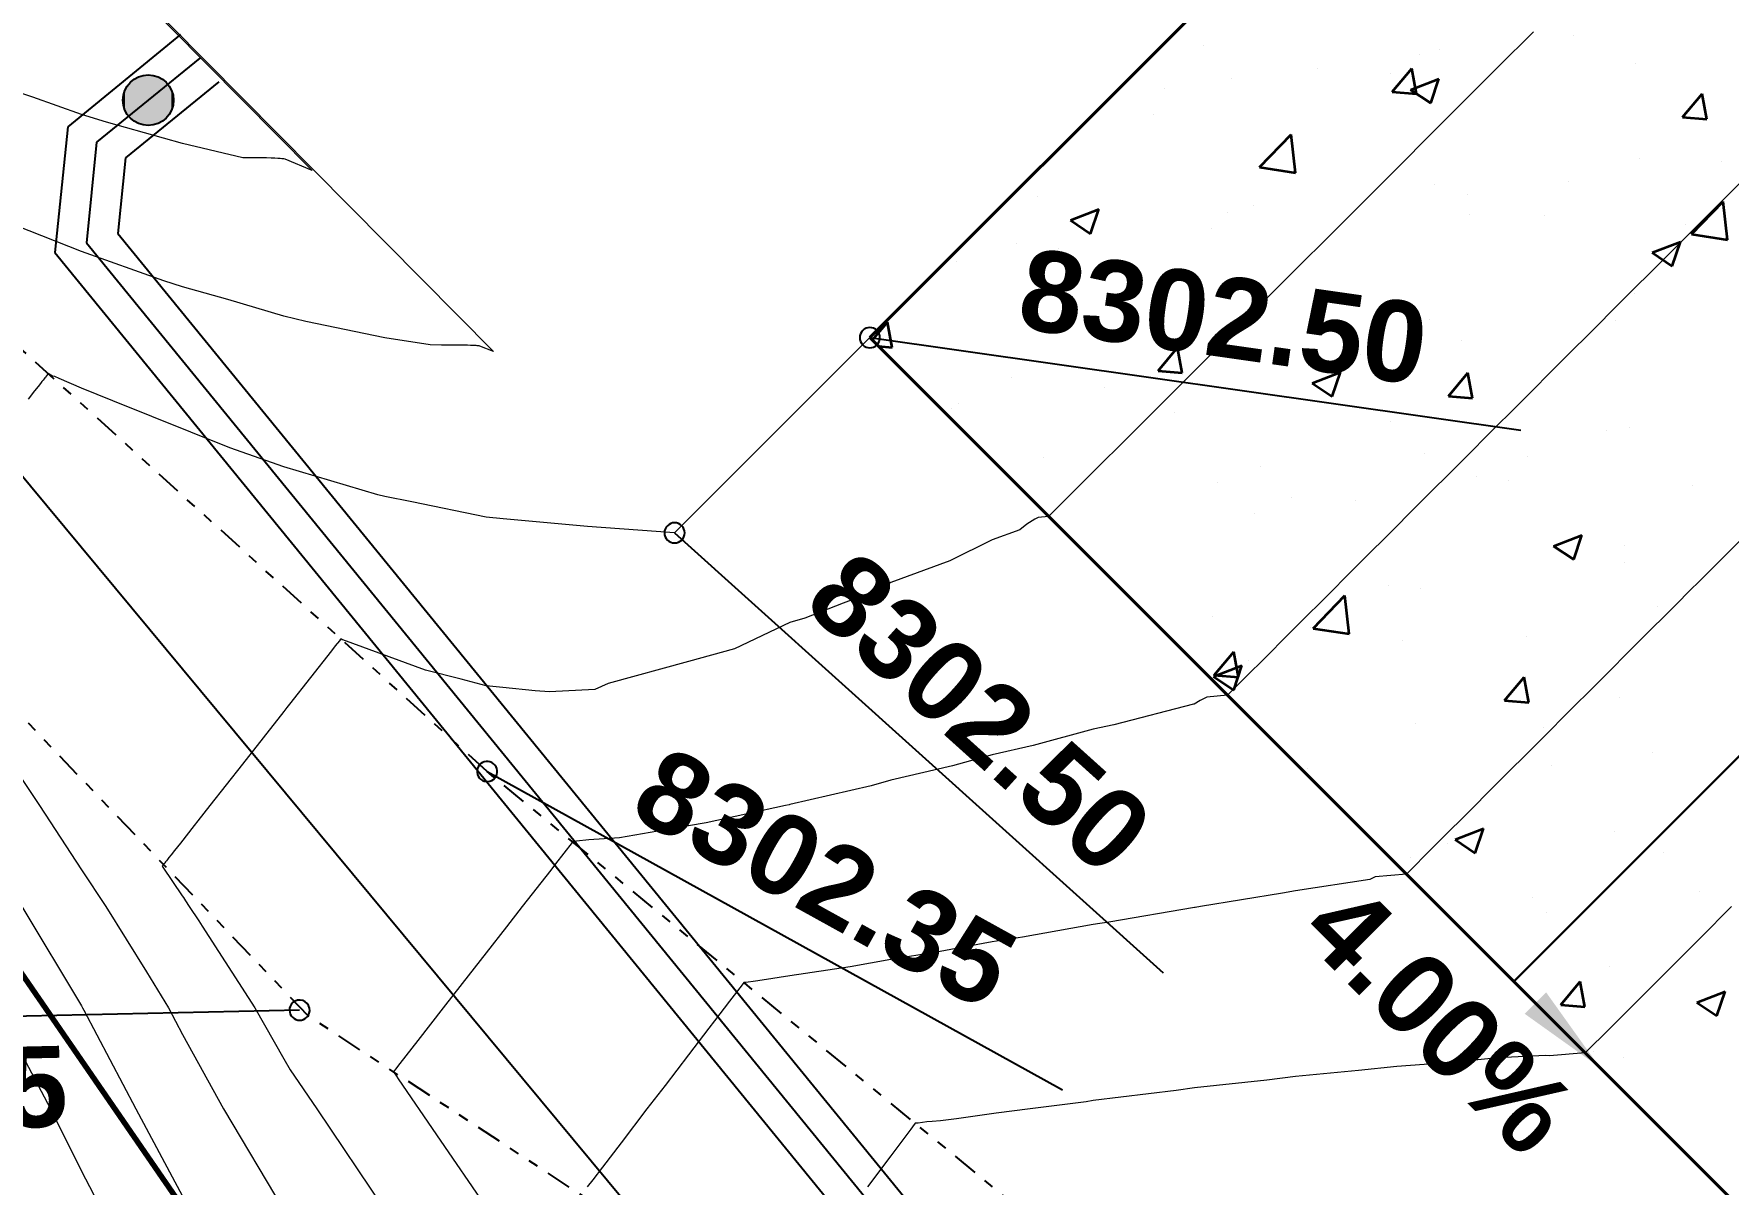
# Model space of a CAD drawing. Extents: x 2799052 to 2815686, y 1319509 to 1336143.
# Drawn here: x 2807424.42 to 2807441.17, y 1327813.9 to 1327825.27 of the extents above; entities that cross this region are included whole.
import ezdxf
from ezdxf.lldxf.tags import DXFTag

# ---------------------------------------------------------------- set-up
doc = ezdxf.new("R2010")
doc.units = 0
doc.header["$LTSCALE"] = 0.5
doc.header["$MEASUREMENT"] = 0
doc.linetypes.add('DIVIDE', pattern=[1.25, 0.5, -0.25, 0, -0.25, 0, -0.25])
for name, color, linetype, lineweight in [('C-NGAS', 30, 'GAS', 25), ('C-PRKG-CONC', 2, 'Continuous', 40), ('C-PRKG-Conc-Hach', 160, 'Continuous', 35), ('C-SSWR', 1, 'Continuous', 25), ('C-Sswr-Pipe', 125, 'Continuous', 25), ('C-SWLK-CTLJ', 11, 'Continuous', 30), ('C-Topo-Cont-10th', 8, 'Continuous', 13), ('C-Topo-Ridg', 160, 'DIVIDE', 25), ('C-TOPO-SLOP', 1, 'Continuous', 25), ('C-TOPO-SPOT', 2, 'Continuous', 25), ('C-WATR', 142, 'WATER', 70)]:
    doc.layers.add(name, color=color, linetype=linetype, lineweight=lineweight)
doc.layers.add('C-Road-Asph-Hach-Bdry', color=64, linetype='Continuous', lineweight=25, plot=False)
doc.layers.add('C-Road-Conc-Hach-Bdry', color=30, linetype='Continuous', lineweight=25, plot=False)
doc.styles.add('Linetype', font='swissb.ttf')
doc.styles.add('Swiss 721 BT', font='swissb.ttf', dxfattribs={"height": 2})
tags = doc.linetypes.add('GAS', pattern='A,1.5,-0.068992,["G",Linetype,S=0.15,R=0,X=0,Y=-0.075],-0.231008', length=1.8).pattern_tags.tags
tags[6] = DXFTag(74, 10)
tags = doc.linetypes.add('WATER', pattern='A,1.5,-0.052597,["W",Linetype,S=0.15,R=0,X=0,Y=-0.075],-0.247403', length=1.8).pattern_tags.tags
tags[6] = DXFTag(74, 10)

msp = doc.modelspace()

# ---------------------------------------------------------------- linework, layer by layer
at = {"color": 0, "linetype": 'ByBlock'}
for centre, start, end in [((2807432.687, 1327822.268, 8302.5), 45, 225), ((2807432.687, 1327822.268, 8302.5), 225, 45), ((2807430.757, 1327820.338, 8302.5), 134.9554, 314.9554), ((2807430.757, 1327820.338, 8302.5), 314.9554, 134.9554), ((2807428.904, 1327817.979, 8302.35), 140.5179, 320.5179), ((2807428.904, 1327817.979, 8302.35), 320.5179, 140.5179), ((2807427.051, 1327815.62, 8302.35), 146.6356, 326.6356), ((2807427.051, 1327815.62, 8302.35), 326.6356, 146.6356)]:
    msp.add_arc(centre, 0.1, start, end, dxfattribs=at)
at = {"layer": 'C-NGAS'}
msp.add_line((2807488.822, 1327743.262), (2807419.136, 1327827.121), dxfattribs=at)
at = {"layer": 'C-PRKG-CONC'}
for p, q in [((2807432.687, 1327822.268), (2807446.829, 1327836.41)), ((2807445.415, 1327809.54), (2807432.687, 1327822.268))]:
    msp.add_line(p, q, dxfattribs=at)
at = {"layer": 'C-PRKG-Conc-Hach', "linetype": 'Continuous'}
for p, q in [((2807435.982, 1327825.157), (2807435.982, 1327825.157)), ((2807439.642, 1327825.258), (2807439.642, 1327825.258)), ((2807438.117, 1327825.067), (2807438.117, 1327825.067)), ((2807438.319, 1327825.115), (2807438.319, 1327825.115)), ((2807436.266, 1327824.833), (2807436.266, 1327824.833)), ((2807437.116, 1327824.926), (2807437.116, 1327824.926)), ((2807437.828, 1327824.878), (2807437.828, 1327824.878)), ((2807437.85, 1327824.699), (2807438.043, 1327824.929)), ((2807438.031, 1327824.719), (2807438.311, 1327824.827)), ((2807438.089, 1327824.678), (2807438.043, 1327824.929)), ((2807438.23, 1327824.585), (2807438.311, 1327824.827)), ((2807440.253, 1327824.977), (2807440.253, 1327824.977)), ((2807435.601, 1327824.726), (2807435.601, 1327824.726)), ((2807437.85, 1327824.699), (2807438.089, 1327824.678)), ((2807438.031, 1327824.719), (2807438.23, 1327824.585)), ((2807440.719, 1327824.448), (2807440.912, 1327824.678)), ((2807440.958, 1327824.427), (2807440.912, 1327824.678)), ((2807435.495, 1327824.477), (2807435.495, 1327824.477)), ((2807440.719, 1327824.448), (2807440.958, 1327824.427)), ((2807436.539, 1327823.953), (2807436.85, 1327824.277)), ((2807436.895, 1327823.898), (2807436.85, 1327824.277)), ((2807440.291, 1327824.04), (2807440.291, 1327824.04)), ((2807441.106, 1327824.012), (2807441.106, 1327824.012)), ((2807436.539, 1327823.953), (2807436.895, 1327823.898)), ((2807434.343, 1327823.661), (2807434.343, 1327823.661)), ((2807438.271, 1327823.783), (2807438.271, 1327823.783)), ((2807438.59, 1327823.681), (2807438.59, 1327823.681)), ((2807439.591, 1327823.813), (2807439.591, 1327823.813)), ((2807434.67, 1327823.429), (2807434.95, 1327823.537)), ((2807434.869, 1327823.295), (2807434.95, 1327823.537)), ((2807436.217, 1327823.502), (2807436.217, 1327823.502)), ((2807436.478, 1327823.571), (2807436.478, 1327823.571)), ((2807438.614, 1327823.481), (2807438.614, 1327823.481)), ((2807440.808, 1327823.291), (2807441.119, 1327823.615)), ((2807441.164, 1327823.236), (2807441.119, 1327823.615)), ((2807434.67, 1327823.429), (2807434.869, 1327823.295)), ((2807436.064, 1327823.348), (2807436.064, 1327823.348)), ((2807439.355, 1327823.478), (2807439.355, 1327823.478)), ((2807440.749, 1327823.39), (2807440.749, 1327823.39)), ((2807434.139, 1327823.202), (2807434.139, 1327823.202)), ((2807434.549, 1327823.149), (2807434.549, 1327823.149)), ((2807440.419, 1327823.109), (2807440.699, 1327823.216)), ((2807440.618, 1327822.975), (2807440.699, 1327823.216)), ((2807440.808, 1327823.291), (2807441.164, 1327823.236)), ((2807433.547, 1327823.017), (2807433.547, 1327823.017)), ((2807437.022, 1327823.078), (2807437.022, 1327823.078)), ((2807440.419, 1327823.109), (2807440.618, 1327822.975)), ((2807434.69, 1327822.677), (2807434.69, 1327822.677)), ((2807440.242, 1327822.708), (2807440.242, 1327822.708)), ((2807432.71, 1327822.244), (2807432.86, 1327822.422)), ((2807432.906, 1327822.171), (2807432.86, 1327822.422)), ((2807438.222, 1327822.452), (2807438.222, 1327822.452)), ((2807440.054, 1327822.434), (2807440.054, 1327822.434)), ((2807432.71, 1327822.244), (2807432.71, 1327822.244)), ((2807432.772, 1327822.183), (2807432.906, 1327822.171)), ((2807435.536, 1327821.941), (2807435.729, 1327822.171)), ((2807435.775, 1327821.92), (2807435.729, 1327822.171)), ((2807436.168, 1327822.17), (2807436.168, 1327822.17)), ((2807438.539, 1327822.235), (2807438.539, 1327822.235)), ((2807437.537, 1327822.103), (2807437.537, 1327822.103)), ((2807434.091, 1327821.87), (2807434.091, 1327821.87)), ((2807435.536, 1327821.941), (2807435.775, 1327821.92)), ((2807437.058, 1327821.819), (2807437.338, 1327821.926)), ((2807437.058, 1327821.819), (2807437.257, 1327821.685)), ((2807437.257, 1327821.685), (2807437.338, 1327821.926)), ((2807438.405, 1327821.69), (2807438.598, 1327821.92)), ((2807438.644, 1327821.669), (2807438.598, 1327821.92)), ((2807435.011, 1327821.771), (2807435.011, 1327821.771)), ((2807438.405, 1327821.69), (2807438.644, 1327821.669)), ((2807433.496, 1327821.571), (2807433.496, 1327821.571)), ((2807433.564, 1327821.617), (2807433.564, 1327821.617)), ((2807435.699, 1327821.527), (2807435.699, 1327821.527)), ((2807437.835, 1327821.437), (2807437.835, 1327821.437)), ((2807439.97, 1327821.346), (2807439.97, 1327821.346)), ((2807440.194, 1327821.376), (2807440.194, 1327821.376)), ((2807434.407, 1327821.08), (2807434.407, 1327821.08)), ((2807436.543, 1327820.99), (2807436.543, 1327820.99)), ((2807438.173, 1327821.12), (2807438.173, 1327821.12)), ((2807439.19, 1327821.091), (2807439.19, 1327821.091)), ((2807436.12, 1327820.839), (2807436.12, 1327820.839)), ((2807438.678, 1327820.899), (2807438.678, 1327820.899)), ((2807439.001, 1327820.857), (2807439.001, 1327820.857)), ((2807440.813, 1327820.809), (2807440.813, 1327820.809)), ((2807436.857, 1327820.691), (2807436.857, 1327820.691)), ((2807437.487, 1327820.657), (2807437.487, 1327820.657)), ((2807436.485, 1327820.526), (2807436.485, 1327820.526)), ((2807439.445, 1327820.208), (2807439.725, 1327820.316)), ((2807439.644, 1327820.074), (2807439.725, 1327820.316)), ((2807439.445, 1327820.208), (2807439.644, 1327820.074)), ((2807440.149, 1327820.213), (2807440.149, 1327820.213)), ((2807440.145, 1327820.045), (2807440.145, 1327820.045)), ((2807437.816, 1327819.813), (2807437.816, 1327819.813)), ((2807437.069, 1327819.394), (2807437.381, 1327819.719)), ((2807437.425, 1327819.339), (2807437.381, 1327819.719)), ((2807438.125, 1327819.789), (2807438.125, 1327819.789)), ((2807436.071, 1327819.507), (2807436.071, 1327819.507)), ((2807440.475, 1327819.612), (2807440.475, 1327819.612)), ((2807437.039, 1327819.403), (2807437.039, 1327819.403)), ((2807437.069, 1327819.394), (2807437.425, 1327819.339)), ((2807439.174, 1327819.313), (2807439.174, 1327819.313)), ((2807439.174, 1327819.313), (2807439.174, 1327819.313)), ((2807436.091, 1327818.933), (2807436.284, 1327819.162)), ((2807436.33, 1327818.912), (2807436.284, 1327819.162)), ((2807437.949, 1327819.279), (2807437.949, 1327819.279)), ((2807436.084, 1327818.918), (2807436.365, 1327819.026)), ((2807436.283, 1327818.784), (2807436.365, 1327819.026)), ((2807436.434, 1327819.08), (2807436.434, 1327819.08)), ((2807436.084, 1327818.918), (2807436.283, 1327818.784)), ((2807436.091, 1327818.933), (2807436.33, 1327818.912)), ((2807438.96, 1327818.681), (2807439.153, 1327818.911)), ((2807439.199, 1327818.661), (2807439.153, 1327818.911)), ((2807438.96, 1327818.681), (2807439.199, 1327818.661)), ((2807440.097, 1327818.713), (2807440.097, 1327818.713)), ((2807438.076, 1327818.457), (2807438.076, 1327818.457)), ((2807439.343, 1327818.413), (2807439.343, 1327818.413)), ((2807440.424, 1327818.166), (2807440.424, 1327818.166)), ((2807437.011, 1327818.012), (2807437.011, 1327818.012)), ((2807439.423, 1327818.034), (2807439.423, 1327818.034)), ((2807438.472, 1327817.308), (2807438.752, 1327817.415)), ((2807438.472, 1327817.308), (2807438.671, 1327817.173)), ((2807438.671, 1327817.173), (2807438.752, 1327817.415)), ((2807440.048, 1327817.382), (2807440.048, 1327817.382)), ((2807438.027, 1327817.126), (2807438.027, 1327817.126)), ((2807438.395, 1327817.269), (2807438.395, 1327817.269)), ((2807440.53, 1327817.179), (2807440.53, 1327817.179)), ((2807440.887, 1327816.788), (2807440.887, 1327816.788)), ((2807439.239, 1327816.732), (2807439.239, 1327816.732)), ((2807439.372, 1327816.588), (2807439.372, 1327816.588)), ((2807439.178, 1327816.026), (2807439.178, 1327816.026)), ((2807439.999, 1327816.05), (2807439.999, 1327816.05)), ((2807439.515, 1327815.673), (2807439.708, 1327815.903)), ((2807439.754, 1327815.652), (2807439.708, 1327815.903)), ((2807440.86, 1327815.697), (2807441.14, 1327815.805)), ((2807441.059, 1327815.563), (2807441.14, 1327815.805)), ((2807439.515, 1327815.673), (2807439.754, 1327815.652)), ((2807440.86, 1327815.697), (2807441.059, 1327815.563)), ((2807439.835, 1327815.21), (2807439.835, 1327815.21)), ((2807440.137, 1327815.148), (2807440.137, 1327815.148))]:
    msp.add_line(p, q, dxfattribs=at)
at = {"layer": 'C-Road-Asph-Hach-Bdry'}
msp.add_circle((2807368.688, 1327825.522), 8317.007, dxfattribs=at)
at = {"layer": 'C-Road-Conc-Hach-Bdry'}
for p, q in [((2807446.829, 1327836.41), (2807432.687, 1327822.268)), ((2807432.687, 1327822.268), (2807445.415, 1327809.54))]:
    msp.add_line(p, q, dxfattribs=at)
at = {"layer": 'C-SSWR'}
for p, q in [((2807425.875, 1327825.263), (2807424.759, 1327824.352)), ((2807426.254, 1327824.798), (2807425.331, 1327824.045)), ((2807424.759, 1327824.352), (2807424.633, 1327823.11)), ((2807425.331, 1327824.045), (2807425.255, 1327823.297)), ((2807425.255, 1327823.297), (2807440.39, 1327804.749)), ((2807424.633, 1327823.11), (2807439.987, 1327804.295))]:
    msp.add_line(p, q, dxfattribs=at)
msp.add_circle((2807425.555, 1327824.615), 0.25, dxfattribs=at)
at = {"layer": 'C-SSWR', "linetype": 'Continuous'}
for points in [[(2807425.43, 1327824.398), (2807425.387, 1327824.8), (2807425.43, 1327824.831)], [(2807425.477, 1327824.377), (2807425.43, 1327824.831), (2807425.477, 1327824.852)], [(2807425.43, 1327824.398), (2807425.43, 1327824.831), (2807425.477, 1327824.377)], [(2807425.529, 1327824.366), (2807425.477, 1327824.852), (2807425.529, 1327824.863)], [(2807425.477, 1327824.377), (2807425.477, 1327824.852), (2807425.529, 1327824.366)], [(2807425.529, 1327824.366), (2807425.529, 1327824.863), (2807425.581, 1327824.366)], [(2807425.581, 1327824.366), (2807425.529, 1327824.863), (2807425.581, 1327824.863)], [(2807425.581, 1327824.366), (2807425.581, 1327824.863), (2807425.632, 1327824.377)], [(2807425.632, 1327824.377), (2807425.581, 1327824.863), (2807425.632, 1327824.852)], [(2807425.632, 1327824.377), (2807425.632, 1327824.852), (2807425.68, 1327824.398)], [(2807425.68, 1327824.398), (2807425.632, 1327824.852), (2807425.68, 1327824.831)], [(2807425.68, 1327824.398), (2807425.68, 1327824.831), (2807425.722, 1327824.429)], [(2807425.722, 1327824.429), (2807425.68, 1327824.831), (2807425.722, 1327824.8)], [(2807425.31, 1327824.563), (2807425.305, 1327824.615), (2807425.31, 1327824.667)], [(2807425.326, 1327824.513), (2807425.31, 1327824.667), (2807425.326, 1327824.716)], [(2807425.31, 1327824.563), (2807425.31, 1327824.667), (2807425.326, 1327824.513)], [(2807425.352, 1327824.468), (2807425.326, 1327824.716), (2807425.352, 1327824.762)], [(2807425.326, 1327824.513), (2807425.326, 1327824.716), (2807425.352, 1327824.468)], [(2807425.387, 1327824.429), (2807425.352, 1327824.762), (2807425.387, 1327824.8)], [(2807425.352, 1327824.468), (2807425.352, 1327824.762), (2807425.387, 1327824.429)], [(2807425.387, 1327824.429), (2807425.387, 1327824.8), (2807425.43, 1327824.398)], [(2807425.722, 1327824.429), (2807425.722, 1327824.8), (2807425.757, 1327824.468)], [(2807425.757, 1327824.468), (2807425.722, 1327824.8), (2807425.757, 1327824.762)], [(2807425.757, 1327824.468), (2807425.757, 1327824.762), (2807425.783, 1327824.513)], [(2807425.783, 1327824.513), (2807425.757, 1327824.762), (2807425.783, 1327824.716)], [(2807425.783, 1327824.513), (2807425.783, 1327824.716), (2807425.799, 1327824.563)], [(2807425.799, 1327824.563), (2807425.783, 1327824.716), (2807425.799, 1327824.667)], [(2807425.799, 1327824.563), (2807425.799, 1327824.667), (2807425.805, 1327824.615)]]:
    msp.add_solid(points, dxfattribs=at)
at = {"layer": 'C-Sswr-Pipe'}
for p, q in [((2807426.065, 1327825.031), (2807425.045, 1327824.199)), ((2807425.045, 1327824.199), (2807424.944, 1327823.204)), ((2807424.944, 1327823.204), (2807440.189, 1327804.522))]:
    msp.add_line(p, q, dxfattribs=at)
at = {"layer": 'C-SWLK-CTLJ'}
msp.add_line((2807439.051, 1327815.904), (2807453.193, 1327830.046), dxfattribs=at)
at = {"layer": 'C-Topo-Cont-10th'}
for points, elevation in [([(2807414.647, 1327836.571), (2807427.174, 1327823.921), (2807426.908, 1327824.033), (2807426.894, 1327824.034), (2807426.877, 1327824.036), (2807426.858, 1327824.038), (2807426.835, 1327824.039), (2807426.806, 1327824.041), (2807426.771, 1327824.042), (2807426.724, 1327824.044), (2807426.661, 1327824.045), (2807426.569, 1327824.046), (2807426.491, 1327824.047), (2807425.895, 1327824.187), (2807425.141, 1327824.398), (2807424.895, 1327824.474), (2807424.414, 1327824.644), (2807423.895, 1327824.819), (2807423.615, 1327824.924), (2807422.895, 1327825.21), (2807421.903, 1327825.636)], 8302.7), ([(2807446.829, 1327836.41), (2807432.687, 1327822.268), (2807430.757, 1327820.338), (2807429.895, 1327820.401), (2807429.062, 1327820.476), (2807428.895, 1327820.492), (2807428.161, 1327820.644), (2807427.895, 1327820.696), (2807427.825, 1327820.714), (2807426.895, 1327820.992), (2807426.361, 1327821.177), (2807425.206, 1327821.644), (2807424.895, 1327821.768), (2807424.675, 1327821.864), (2807424.631, 1327821.884), (2807424.61, 1327821.888), (2807424.567, 1327821.913), (2807424.565, 1327821.911), (2807424.561, 1327821.905), (2807424.539, 1327821.877), (2807424.533, 1327821.87), (2807424.526, 1327821.861), (2807424.517, 1327821.849), (2807424.505, 1327821.835), (2807424.49, 1327821.815), (2807424.467, 1327821.786), (2807424.432, 1327821.741), (2807424.369, 1327821.661)], 8302.5), ([(2807415.475, 1327835.752), (2807428.966, 1327822.13), (2807428.832, 1327822.185), (2807428.825, 1327822.186), (2807428.817, 1327822.187), (2807428.807, 1327822.188), (2807428.796, 1327822.189), (2807428.782, 1327822.19), (2807428.764, 1327822.19), (2807428.741, 1327822.191), (2807428.709, 1327822.192), (2807428.663, 1327822.192), (2807428.59, 1327822.193), (2807428.452, 1327822.195), (2807428.341, 1327822.198), (2807427.895, 1327822.265), (2807427.113, 1327822.426), (2807426.895, 1327822.48), (2807426.341, 1327822.644), (2807425.895, 1327822.769), (2807425.709, 1327822.83), (2807424.895, 1327823.12), (2807424.11, 1327823.429)], 8302.6), ([(2807439.246, 1327825.292), (2807438.895, 1327824.941), (2807438.746, 1327824.792), (2807438.598, 1327824.644), (2807438.246, 1327824.292), (2807437.895, 1327823.941), (2807437.746, 1327823.792), (2807437.598, 1327823.644), (2807437.246, 1327823.292), (2807436.895, 1327822.941), (2807436.746, 1327822.792), (2807436.598, 1327822.644), (2807436.246, 1327822.292), (2807435.895, 1327821.941), (2807435.746, 1327821.792), (2807435.598, 1327821.644), (2807435.246, 1327821.292), (2807434.895, 1327820.941), (2807434.746, 1327820.792), (2807434.724, 1327820.77), (2807434.631, 1327820.677), (2807434.586, 1327820.632), (2807434.559, 1327820.605), (2807434.542, 1327820.588), (2807434.454, 1327820.5), (2807434.352, 1327820.491), (2807434.338, 1327820.484), (2807434.319, 1327820.474), (2807434.29, 1327820.457), (2807434.239, 1327820.424), (2807434.17, 1327820.368), (2807433.895, 1327820.268), (2807433.478, 1327820.061), (2807432.895, 1327819.846), (2807432.768, 1327819.771), (2807432.423, 1327819.644), (2807432.045, 1327819.494), (2807431.895, 1327819.451), (2807431.348, 1327819.191), (2807430.895, 1327819.068), (2807430.102, 1327818.85), (2807429.97, 1327818.791), (2807429.522, 1327818.765), (2807429.378, 1327818.776), (2807429.061, 1327818.81), (2807428.895, 1327818.826), (2807428.648, 1327818.891), (2807428.296, 1327818.981), (2807427.48, 1327819.281), (2807427.473, 1327819.282), (2807427.458, 1327819.29), (2807427.458, 1327819.29), (2807427.456, 1327819.288), (2807427.444, 1327819.272), (2807427.404, 1327819.222), (2807427.366, 1327819.173), (2807426.95, 1327818.644), (2807426.926, 1327818.613), (2807426.895, 1327818.573), (2807426.486, 1327818.052), (2807426.165, 1327817.644), (2807426.046, 1327817.492), (2807426.009, 1327817.444), (2807425.873, 1327817.272), (2807425.814, 1327817.197), (2807425.781, 1327817.155), (2807425.76, 1327817.128), (2807425.745, 1327817.109), (2807425.735, 1327817.096), (2807425.727, 1327817.085), (2807425.72, 1327817.077), (2807425.715, 1327817.07), (2807425.71, 1327817.065), (2807425.707, 1327817.06), (2807425.704, 1327817.056), (2807425.701, 1327817.052), (2807425.699, 1327817.049), (2807425.697, 1327817.047), (2807425.695, 1327817.045), (2807425.693, 1327817.042), (2807425.693, 1327817.042), (2807425.698, 1327817.034), (2807425.89, 1327816.751), (2807425.902, 1327816.732), (2807425.923, 1327816.7), (2807425.961, 1327816.643), (2807426.055, 1327816.502), (2807426.088, 1327816.45), (2807426.61, 1327815.644), (2807426.895, 1327815.138), (2807426.957, 1327815.029), (2807427.222, 1327814.644), (2807427.889, 1327813.649)], 8302.4), ([(2807441.895, 1327824.405), (2807441.133, 1327823.644), (2807440.895, 1327823.405), (2807440.514, 1327823.025), (2807440.133, 1327822.644), (2807440.014, 1327822.525), (2807439.895, 1327822.405), (2807439.514, 1327822.025), (2807439.133, 1327821.644), (2807439.014, 1327821.525), (2807438.895, 1327821.405), (2807438.514, 1327821.025), (2807438.133, 1327820.644), (2807438.014, 1327820.525), (2807437.895, 1327820.405), (2807437.514, 1327820.025), (2807437.133, 1327819.644), (2807437.014, 1327819.525), (2807436.895, 1327819.405), (2807436.514, 1327819.025), (2807436.486, 1327818.996), (2807436.432, 1327818.943), (2807436.397, 1327818.907), (2807436.222, 1327818.733), (2807436.017, 1327818.715), (2807435.99, 1327818.701), (2807435.952, 1327818.68), (2807435.893, 1327818.646), (2807435.893, 1327818.646), (2807435.885, 1327818.644), (2807435.099, 1327818.44), (2807434.895, 1327818.396), (2807434.302, 1327818.237), (2807433.895, 1327818.145), (2807433.504, 1327818.035), (2807432.895, 1327817.894), (2807432.701, 1327817.837), (2807431.895, 1327817.653), (2807431.888, 1327817.651), (2807431.855, 1327817.644), (2807431.068, 1327817.471), (2807430.895, 1327817.443), (2807430.214, 1327817.325), (2807429.91, 1327817.304), (2807429.788, 1327817.289), (2807429.756, 1327817.284), (2807429.75, 1327817.284), (2807429.745, 1327817.276), (2807429.581, 1327817.066), (2807429.533, 1327817.005), (2807429.25, 1327816.644), (2807429.095, 1327816.444), (2807428.895, 1327816.187), (2807428.657, 1327815.882), (2807428.47, 1327815.644), (2807428.219, 1327815.319), (2807428.043, 1327815.094), (2807427.999, 1327815.037), (2807427.989, 1327815.025), (2807427.985, 1327815.019), (2807427.979, 1327815.011), (2807428.008, 1327814.969), (2807428.026, 1327814.942), (2807428.405, 1327814.389), (2807428.915, 1327813.644)], 8302.3), ([(2807441.669, 1327820.644), (2807440.895, 1327819.87), (2807440.782, 1327819.757), (2807440.669, 1327819.644), (2807440.282, 1327819.257), (2807439.895, 1327818.87), (2807439.782, 1327818.757), (2807439.669, 1327818.644), (2807439.282, 1327818.257), (2807438.895, 1327817.87), (2807438.782, 1327817.757), (2807438.669, 1327817.644), (2807438.282, 1327817.257), (2807438.252, 1327817.227), (2807437.99, 1327816.965), (2807437.682, 1327816.938), (2807437.642, 1327816.917), (2807437.629, 1327816.91), (2807436.895, 1327816.801), (2807436.764, 1327816.775), (2807435.956, 1327816.644), (2807435.903, 1327816.635), (2807435.895, 1327816.634), (2807435.048, 1327816.49), (2807434.895, 1327816.468), (2807434.197, 1327816.342), (2807433.895, 1327816.295), (2807433.346, 1327816.192), (2807432.895, 1327816.122), (2807432.491, 1327816.048), (2807431.895, 1327815.96), (2807431.622, 1327815.916), (2807431.557, 1327815.908), (2807431.461, 1327815.893), (2807431.443, 1327815.893), (2807431.426, 1327815.871), (2807431.299, 1327815.708), (2807431.152, 1327815.515), (2807431.097, 1327815.442), (2807430.895, 1327815.178), (2807430.663, 1327814.876), (2807430.484, 1327814.644), (2807430.229, 1327814.309), (2807430.045, 1327814.069), (2807429.948, 1327813.941), (2807429.894, 1327813.873)], 8302.2), ([(2807423.895, 1327818.521), (2807424.48, 1327817.644), (2807424.895, 1327817.008), (2807425.137, 1327816.644), (2807425.538, 1327816), (2807425.757, 1327815.644), (2807425.895, 1327815.38), (2807426.298, 1327814.644), (2807426.895, 1327813.644)], 8302.5), ([(2807424.305, 1327816.644), (2807424.895, 1327815.663), (2807424.907, 1327815.644), (2807424.92, 1327815.619), (2807425.433, 1327814.644), (2807425.895, 1327813.781)], 8302.6), ([(2807441.204, 1327816.644), (2807440.895, 1327816.334), (2807440.55, 1327815.989), (2807440.204, 1327815.644), (2807440.05, 1327815.489), (2807440.042, 1327815.481), (2807440, 1327815.44), (2807439.758, 1327815.197), (2807439.405, 1327815.167), (2807439.366, 1327815.172), (2807438.895, 1327815.147), (2807438.435, 1327815.104), (2807437.895, 1327815.064), (2807437.517, 1327815.022), (2807436.895, 1327814.965), (2807436.61, 1327814.929), (2807435.895, 1327814.851), (2807435.713, 1327814.825), (2807434.895, 1327814.726), (2807434.824, 1327814.715), (2807434.271, 1327814.644), (2807433.937, 1327814.602), (2807433.542, 1327814.545), (2807433.385, 1327814.526), (2807433.302, 1327814.518), (2807433.249, 1327814.515), (2807433.165, 1327814.503), (2807433.136, 1327814.502), (2807433.11, 1327814.468), (2807433.109, 1327814.466), (2807433.093, 1327814.445), (2807432.895, 1327814.181), (2807432.664, 1327813.875)], 8302.1), ([(2807424.245, 1327815.294), (2807424.588, 1327814.644), (2807424.895, 1327814.029), (2807425.095, 1327813.644)], 8302.7)]:
    msp.add_lwpolyline(points, dxfattribs=dict(at, elevation=elevation))
at = {"layer": 'C-Topo-Ridg'}
for p, q in [((2807427.135, 1327815.565, 8292.461), (2807398.174, 1327845.85, 8292.461)), ((2807428.904, 1327817.979, 8292.461), (2807398.174, 1327845.85, 8292.461)), ((2807443.288, 1327806.16, 8292.461), (2807428.904, 1327817.979, 8292.461)), ((2807442.821, 1327805.27, 8292.461), (2807427.135, 1327815.565, 8292.461))]:
    msp.add_line(p, q, dxfattribs=at)
at = {"layer": 'C-TOPO-SLOP', "linetype": 'Continuous'}
msp.add_line((2807439.265, 1327815.69), (2807438.133, 1327816.822), dxfattribs=at)
at = {"layer": 'C-TOPO-SLOP', "linetype": 'Continuous', "lineweight": 25}
msp.add_solid([(2807439.371, 1327815.796), (2807439.901, 1327815.054), (2807439.159, 1327815.584)], dxfattribs=at)
at = {"layer": 'C-TOPO-SPOT', "color": 2, "linetype": 'Continuous', "lineweight": 25}
for p, q in [((2807432.687, 1327822.268, 8302.5), (2807439.122, 1327821.352, 8302.5)), ((2807430.757, 1327820.338, 8302.5), (2807435.586, 1327815.988, 8302.506)), ((2807428.904, 1327817.979, 8302.35), (2807434.591, 1327814.833, 8302.268)), ((2807427.051, 1327815.62, 8302.35), (2807420.57, 1327815.477, 8301.881))]:
    msp.add_line(p, q, dxfattribs=at)
at = {"layer": 'C-WATR'}
msp.add_line((2807476.504, 1327740.313), (2807414.849, 1327829.683), dxfattribs=at)

# ---------------------------------------------------------------- texts
at = {"layer": 'C-TOPO-SLOP', "color": 1, "lineweight": 25, "style": 'Swiss 721 BT'}
msp.add_text('4.00%', height=0.8, rotation=315, dxfattribs=at).set_placement((2807436.919, 1327816.372))
at = {"layer": 'C-TOPO-SPOT', "color": 2, "lineweight": 25, "style": 'Swiss 721 BT'}
for s, rotation, p in [('8302.50', 351.8935, (2807434.127, 1327822.366, 8302.5)), ('8302.50', 317.987, (2807432.007, 1327819.616, 8302.506)), ('8302.35', 331.0473, (2807430.284, 1327817.558, 8302.268)), ('8302.35', 1.2557, (2807420.729, 1327814.381, 8301.881))]:
    msp.add_text(s, height=0.8, rotation=rotation, dxfattribs=at).set_placement(p)

doc.saveas('drawing.dxf')
